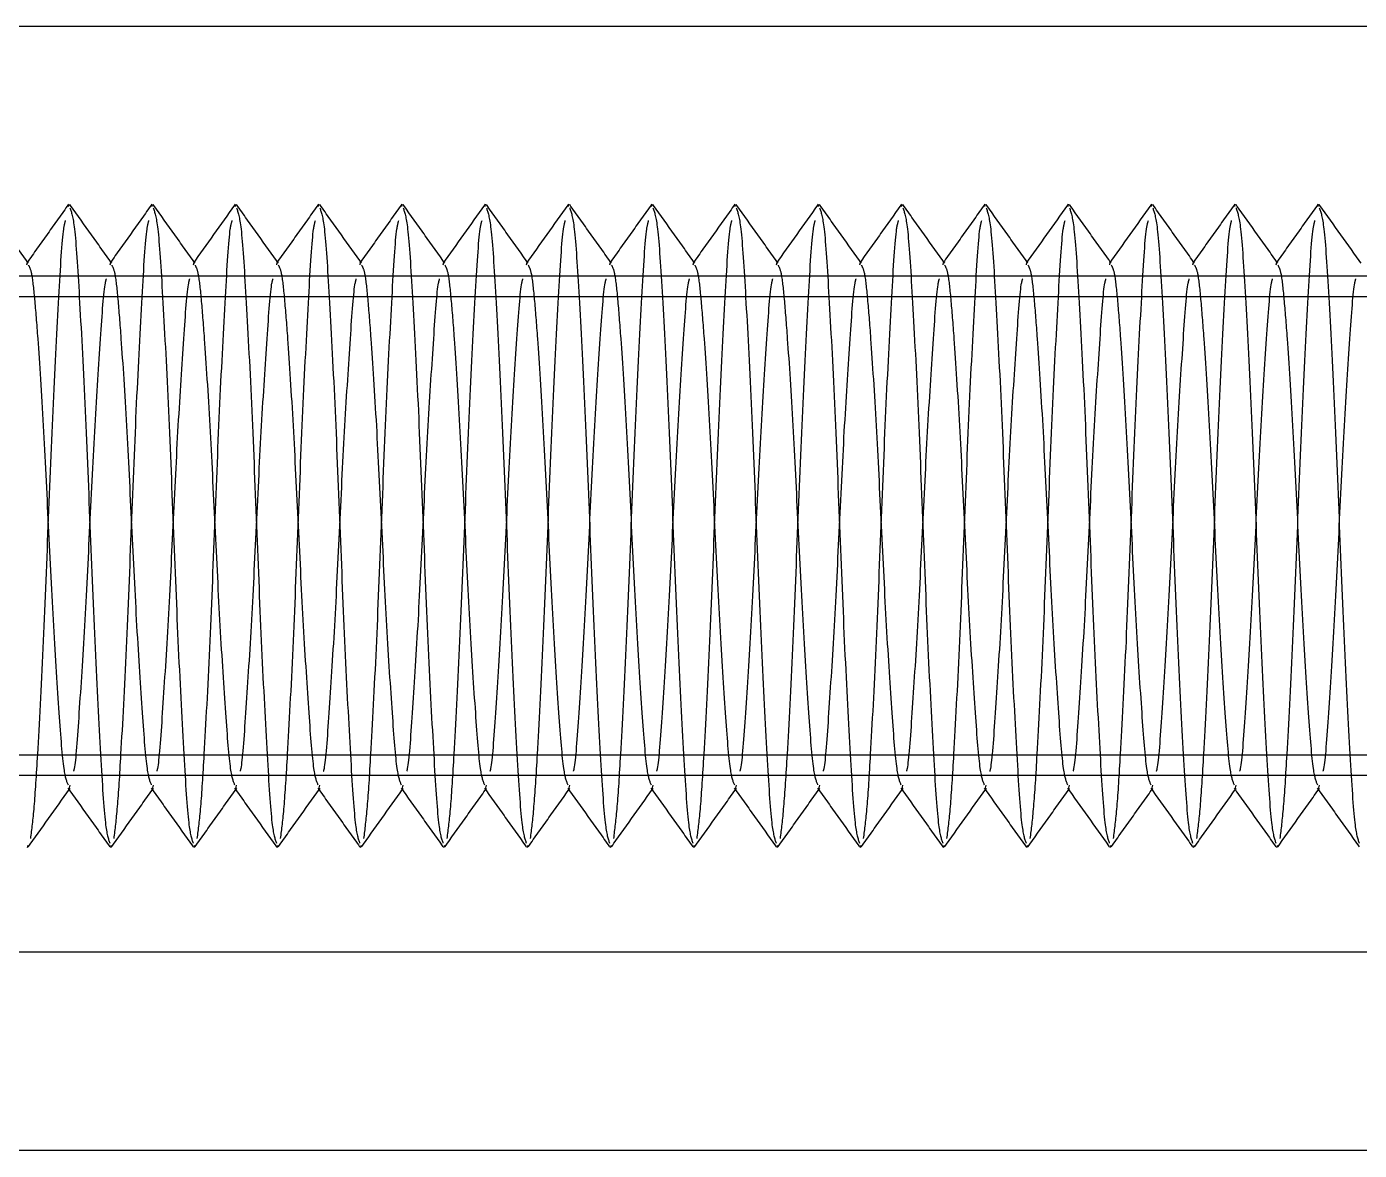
# Model space of a CAD drawing. Header units: metres. Extents: x 0 to 21025, y 0 to 14850.
# Drawn here: x 2148.85 to 2180.85, y 9008.52 to 9035.51 of the extents above; entities that cross this region are included whole.
import ezdxf

# ---------------------------------------------------------------- set-up
doc = ezdxf.new("R2010")
doc.units = ezdxf.units.M
doc.header["$LTSCALE"] = 25
doc.linetypes.add('HIDDEN2', pattern=[4.7625, 3.175, -1.5875])
doc.layers.add('SL4', color=4, linetype='Continuous')
doc.layers.add('ST1', color=7, linetype='HIDDEN2')

msp = doc.modelspace()

# ---------------------------------------------------------------- linework, layer by layer
at = {"layer": 'SL4'}
for p, q in [((2215.019, 9035.506), (1988.496, 9035.506)), ((2248.996, 9013.276), (1957.238, 9013.276)), ((2248.821, 9008.519), (1961.996, 9008.519))]:
    msp.add_line(p, q, dxfattribs=at)
at = {"layer": 'ST1'}
for p, q in [((2251.996, 9035.506), (1951.996, 9035.506)), ((2149.858, 9031.189), (2149.87, 9031.246)), ((2151.858, 9031.189), (2151.87, 9031.246)), ((2153.858, 9031.189), (2153.87, 9031.246)), ((2155.858, 9031.189), (2155.87, 9031.246)), ((2157.858, 9031.189), (2157.87, 9031.246)), ((2159.858, 9031.189), (2159.87, 9031.246)), ((2161.858, 9031.189), (2161.87, 9031.246)), ((2163.858, 9031.189), (2163.87, 9031.246)), ((2165.858, 9031.189), (2165.87, 9031.246)), ((2167.858, 9031.189), (2167.87, 9031.246)), ((2169.858, 9031.189), (2169.87, 9031.246)), ((2171.858, 9031.189), (2171.87, 9031.246)), ((2173.858, 9031.189), (2173.87, 9031.246)), ((2175.858, 9031.189), (2175.87, 9031.246)), ((2177.858, 9031.189), (2177.87, 9031.246)), ((2179.858, 9031.189), (2179.87, 9031.246)), ((2148.856, 9029.786), (2148.87, 9029.84)), ((2150.856, 9029.786), (2150.87, 9029.84)), ((2152.856, 9029.786), (2152.87, 9029.84)), ((2154.856, 9029.786), (2154.87, 9029.84)), ((2156.856, 9029.786), (2156.87, 9029.84)), ((2158.856, 9029.786), (2158.87, 9029.84)), ((2160.856, 9029.786), (2160.87, 9029.84)), ((2162.856, 9029.786), (2162.87, 9029.84)), ((2164.856, 9029.786), (2164.87, 9029.84)), ((2166.856, 9029.786), (2166.87, 9029.84)), ((2168.856, 9029.786), (2168.87, 9029.84)), ((2170.856, 9029.786), (2170.87, 9029.84)), ((2172.856, 9029.786), (2172.87, 9029.84)), ((2174.856, 9029.786), (2174.87, 9029.84)), ((2176.856, 9029.786), (2176.87, 9029.84)), ((2178.856, 9029.786), (2178.87, 9029.84)), ((1992.496, 9029.519), (2211.496, 9029.519)), ((2211.496, 9029.019), (1992.496, 9029.019)), ((1992.496, 9018.019), (2211.496, 9018.019)), ((2211.496, 9017.519), (1992.496, 9017.519)), ((2149.87, 9017.197), (2149.893, 9017.286)), ((2151.87, 9017.197), (2151.893, 9017.286)), ((2153.87, 9017.197), (2153.893, 9017.286)), ((2155.87, 9017.197), (2155.893, 9017.286)), ((2157.87, 9017.197), (2157.893, 9017.286)), ((2159.87, 9017.197), (2159.893, 9017.286)), ((2161.87, 9017.197), (2161.893, 9017.286)), ((2163.87, 9017.197), (2163.893, 9017.286)), ((2165.87, 9017.197), (2165.893, 9017.286)), ((2167.87, 9017.197), (2167.893, 9017.286)), ((2169.87, 9017.197), (2169.893, 9017.286)), ((2171.87, 9017.197), (2171.893, 9017.286)), ((2173.87, 9017.197), (2173.893, 9017.286)), ((2175.87, 9017.197), (2175.893, 9017.286)), ((2177.87, 9017.197), (2177.893, 9017.286)), ((2179.87, 9017.197), (2179.893, 9017.286)), ((2148.87, 9015.791), (2148.891, 9015.85)), ((2150.87, 9015.791), (2150.891, 9015.85)), ((2152.87, 9015.791), (2152.891, 9015.85)), ((2154.87, 9015.791), (2154.891, 9015.85)), ((2156.87, 9015.791), (2156.891, 9015.85)), ((2158.87, 9015.791), (2158.891, 9015.85)), ((2160.87, 9015.791), (2160.891, 9015.85)), ((2162.87, 9015.791), (2162.891, 9015.85)), ((2164.87, 9015.791), (2164.891, 9015.85)), ((2166.87, 9015.791), (2166.891, 9015.85)), ((2168.87, 9015.791), (2168.891, 9015.85)), ((2170.87, 9015.791), (2170.891, 9015.85)), ((2172.87, 9015.791), (2172.891, 9015.85)), ((2174.87, 9015.791), (2174.891, 9015.85)), ((2176.87, 9015.791), (2176.891, 9015.85)), ((2178.87, 9015.791), (2178.891, 9015.85)), ((2251.996, 9013.276), (1957.238, 9013.276))]:
    msp.add_line(p, q, dxfattribs=at)
for points, knots in [([(2148.895, 9029.823), (2148.727, 9030.058), (2148.392, 9030.528), (2148.057, 9030.997), (2147.89, 9031.232)], [0, 0, 0, 0, 0.499908, 1, 1, 1, 1]), ([(2149.858, 9031.241), (2149.691, 9031.006), (2149.357, 9030.537), (2149.022, 9030.068), (2148.855, 9029.833)], [0, 0, 0, 0, 0.500033, 1, 1, 1, 1]), ([(2150.895, 9029.823), (2150.727, 9030.058), (2150.392, 9030.528), (2150.057, 9030.997), (2149.89, 9031.232)], [0, 0, 0, 0, 0.499908, 1, 1, 1, 1]), ([(2149.89, 9031.155), (2149.927, 9031.049), (2150.007, 9030.823), (2150.113, 9029.101), (2150.25, 9026.562), (2150.37, 9023.519), (2150.491, 9020.475), (2150.627, 9017.937), (2150.733, 9016.227), (2150.811, 9016.001), (2150.847, 9015.898)], [0, 0, 0, 0, 0.111758, 0.239388, 0.372264, 0.501747, 0.63123, 0.764106, 0.891736, 1, 1, 1, 1]), ([(2151.858, 9031.241), (2151.691, 9031.006), (2151.357, 9030.537), (2151.022, 9030.068), (2150.855, 9029.833)], [0, 0, 0, 0, 0.5000327, 1, 1, 1, 1]), ([(2152.895, 9029.823), (2152.727, 9030.058), (2152.392, 9030.528), (2152.057, 9030.997), (2151.89, 9031.232)], [0, 0, 0, 0, 0.499908, 1, 1, 1, 1]), ([(2151.89, 9031.155), (2151.927, 9031.049), (2152.007, 9030.823), (2152.113, 9029.101), (2152.25, 9026.562), (2152.37, 9023.519), (2152.491, 9020.475), (2152.627, 9017.937), (2152.733, 9016.227), (2152.811, 9016.001), (2152.847, 9015.898)], [0, 0, 0, 0, 0.111758, 0.239388, 0.372264, 0.501747, 0.63123, 0.764106, 0.891736, 1, 1, 1, 1]), ([(2153.858, 9031.241), (2153.691, 9031.006), (2153.357, 9030.537), (2153.022, 9030.068), (2152.855, 9029.833)], [0, 0, 0, 0, 0.500033, 1, 1, 1, 1]), ([(2154.895, 9029.823), (2154.727, 9030.058), (2154.392, 9030.528), (2154.057, 9030.997), (2153.89, 9031.232)], [0, 0, 0, 0, 0.499908, 1, 1, 1, 1]), ([(2153.89, 9031.155), (2153.927, 9031.049), (2154.007, 9030.823), (2154.113, 9029.101), (2154.25, 9026.562), (2154.37, 9023.519), (2154.491, 9020.475), (2154.627, 9017.937), (2154.733, 9016.227), (2154.811, 9016.001), (2154.847, 9015.898)], [0, 0, 0, 0, 0.111758, 0.239388, 0.372264, 0.501747, 0.63123, 0.764106, 0.891736, 1, 1, 1, 1]), ([(2155.858, 9031.241), (2155.691, 9031.006), (2155.357, 9030.537), (2155.022, 9030.068), (2154.855, 9029.833)], [0, 0, 0, 0, 0.500033, 1, 1, 1, 1]), ([(2156.895, 9029.823), (2156.727, 9030.058), (2156.392, 9030.528), (2156.057, 9030.997), (2155.89, 9031.232)], [0, 0, 0, 0, 0.499908, 1, 1, 1, 1]), ([(2155.89, 9031.155), (2155.927, 9031.049), (2156.007, 9030.823), (2156.113, 9029.101), (2156.25, 9026.562), (2156.37, 9023.519), (2156.491, 9020.475), (2156.627, 9017.937), (2156.733, 9016.227), (2156.811, 9016.001), (2156.847, 9015.898)], [0, 0, 0, 0, 0.111758, 0.239388, 0.372264, 0.501747, 0.63123, 0.764106, 0.891736, 1, 1, 1, 1]), ([(2157.858, 9031.241), (2157.691, 9031.006), (2157.357, 9030.537), (2157.022, 9030.068), (2156.855, 9029.833)], [0, 0, 0, 0, 0.5000327, 1, 1, 1, 1]), ([(2158.895, 9029.823), (2158.727, 9030.058), (2158.392, 9030.528), (2158.057, 9030.997), (2157.89, 9031.232)], [0, 0, 0, 0, 0.499908, 1, 1, 1, 1]), ([(2157.89, 9031.155), (2157.927, 9031.049), (2158.007, 9030.823), (2158.113, 9029.101), (2158.25, 9026.562), (2158.37, 9023.519), (2158.491, 9020.475), (2158.627, 9017.937), (2158.733, 9016.227), (2158.811, 9016.001), (2158.847, 9015.898)], [0, 0, 0, 0, 0.1117583, 0.2393882, 0.3722641, 0.5017472, 0.6312302, 0.7641061, 0.891736, 1, 1, 1, 1]), ([(2159.858, 9031.241), (2159.691, 9031.006), (2159.357, 9030.537), (2159.022, 9030.068), (2158.855, 9029.833)], [0, 0, 0, 0, 0.500033, 1, 1, 1, 1]), ([(2160.895, 9029.823), (2160.727, 9030.058), (2160.392, 9030.528), (2160.057, 9030.997), (2159.89, 9031.232)], [0, 0, 0, 0, 0.499908, 1, 1, 1, 1]), ([(2159.89, 9031.155), (2159.927, 9031.049), (2160.007, 9030.823), (2160.113, 9029.101), (2160.25, 9026.562), (2160.37, 9023.519), (2160.491, 9020.475), (2160.627, 9017.937), (2160.733, 9016.227), (2160.811, 9016.001), (2160.847, 9015.898)], [0, 0, 0, 0, 0.1117583, 0.2393882, 0.3722641, 0.5017472, 0.6312302, 0.7641061, 0.891736, 1, 1, 1, 1]), ([(2161.858, 9031.241), (2161.691, 9031.006), (2161.357, 9030.537), (2161.022, 9030.068), (2160.855, 9029.833)], [0, 0, 0, 0, 0.500033, 1, 1, 1, 1]), ([(2162.895, 9029.823), (2162.727, 9030.058), (2162.392, 9030.528), (2162.057, 9030.997), (2161.89, 9031.232)], [0, 0, 0, 0, 0.4999079, 1, 1, 1, 1]), ([(2161.89, 9031.155), (2161.927, 9031.049), (2162.007, 9030.823), (2162.113, 9029.101), (2162.25, 9026.562), (2162.37, 9023.519), (2162.491, 9020.475), (2162.627, 9017.937), (2162.733, 9016.227), (2162.811, 9016.001), (2162.847, 9015.898)], [0, 0, 0, 0, 0.111758, 0.239388, 0.372264, 0.501747, 0.63123, 0.764106, 0.891736, 1, 1, 1, 1]), ([(2163.858, 9031.241), (2163.691, 9031.006), (2163.357, 9030.537), (2163.022, 9030.068), (2162.855, 9029.833)], [0, 0, 0, 0, 0.5000327, 1, 1, 1, 1]), ([(2164.895, 9029.823), (2164.727, 9030.058), (2164.392, 9030.528), (2164.057, 9030.997), (2163.89, 9031.232)], [0, 0, 0, 0, 0.499908, 1, 1, 1, 1]), ([(2163.89, 9031.155), (2163.927, 9031.049), (2164.007, 9030.823), (2164.113, 9029.101), (2164.25, 9026.562), (2164.37, 9023.519), (2164.491, 9020.475), (2164.627, 9017.937), (2164.733, 9016.227), (2164.811, 9016.001), (2164.847, 9015.898)], [0, 0, 0, 0, 0.111758, 0.239388, 0.372264, 0.501747, 0.63123, 0.764106, 0.891736, 1, 1, 1, 1]), ([(2165.858, 9031.241), (2165.691, 9031.006), (2165.357, 9030.537), (2165.022, 9030.068), (2164.855, 9029.833)], [0, 0, 0, 0, 0.500033, 1, 1, 1, 1]), ([(2166.895, 9029.823), (2166.727, 9030.058), (2166.392, 9030.528), (2166.057, 9030.997), (2165.89, 9031.232)], [0, 0, 0, 0, 0.499908, 1, 1, 1, 1]), ([(2165.89, 9031.155), (2165.927, 9031.049), (2166.007, 9030.823), (2166.113, 9029.101), (2166.25, 9026.562), (2166.37, 9023.519), (2166.491, 9020.475), (2166.627, 9017.937), (2166.733, 9016.227), (2166.811, 9016.001), (2166.847, 9015.898)], [0, 0, 0, 0, 0.111758, 0.239388, 0.372264, 0.501747, 0.63123, 0.764106, 0.891736, 1, 1, 1, 1]), ([(2167.858, 9031.241), (2167.691, 9031.006), (2167.357, 9030.537), (2167.022, 9030.068), (2166.855, 9029.833)], [0, 0, 0, 0, 0.500033, 1, 1, 1, 1]), ([(2168.895, 9029.823), (2168.727, 9030.058), (2168.392, 9030.528), (2168.057, 9030.997), (2167.89, 9031.232)], [0, 0, 0, 0, 0.499908, 1, 1, 1, 1]), ([(2167.89, 9031.155), (2167.927, 9031.049), (2168.007, 9030.823), (2168.113, 9029.101), (2168.25, 9026.562), (2168.37, 9023.519), (2168.491, 9020.475), (2168.627, 9017.937), (2168.733, 9016.227), (2168.811, 9016.001), (2168.847, 9015.898)], [0, 0, 0, 0, 0.111758, 0.239388, 0.372264, 0.501747, 0.63123, 0.764106, 0.891736, 1, 1, 1, 1]), ([(2169.858, 9031.241), (2169.691, 9031.006), (2169.357, 9030.537), (2169.022, 9030.068), (2168.855, 9029.833)], [0, 0, 0, 0, 0.5000327, 1, 1, 1, 1]), ([(2170.895, 9029.823), (2170.727, 9030.058), (2170.392, 9030.528), (2170.057, 9030.997), (2169.89, 9031.232)], [0, 0, 0, 0, 0.499908, 1, 1, 1, 1]), ([(2169.89, 9031.155), (2169.927, 9031.049), (2170.007, 9030.823), (2170.113, 9029.101), (2170.25, 9026.562), (2170.37, 9023.519), (2170.491, 9020.475), (2170.627, 9017.937), (2170.733, 9016.227), (2170.811, 9016.001), (2170.847, 9015.898)], [0, 0, 0, 0, 0.111758, 0.239388, 0.372264, 0.501747, 0.63123, 0.764106, 0.891736, 1, 1, 1, 1]), ([(2171.858, 9031.241), (2171.691, 9031.006), (2171.357, 9030.537), (2171.022, 9030.068), (2170.855, 9029.833)], [0, 0, 0, 0, 0.500033, 1, 1, 1, 1]), ([(2172.895, 9029.823), (2172.727, 9030.058), (2172.392, 9030.528), (2172.057, 9030.997), (2171.89, 9031.232)], [0, 0, 0, 0, 0.4999079, 1, 1, 1, 1]), ([(2171.89, 9031.155), (2171.927, 9031.049), (2172.007, 9030.823), (2172.113, 9029.101), (2172.25, 9026.562), (2172.37, 9023.519), (2172.491, 9020.475), (2172.627, 9017.937), (2172.733, 9016.227), (2172.811, 9016.001), (2172.847, 9015.898)], [0, 0, 0, 0, 0.111758, 0.239388, 0.372264, 0.501747, 0.63123, 0.764106, 0.891736, 1, 1, 1, 1]), ([(2173.858, 9031.241), (2173.691, 9031.006), (2173.357, 9030.537), (2173.022, 9030.068), (2172.855, 9029.833)], [0, 0, 0, 0, 0.500033, 1, 1, 1, 1]), ([(2174.895, 9029.823), (2174.727, 9030.058), (2174.392, 9030.528), (2174.057, 9030.997), (2173.89, 9031.232)], [0, 0, 0, 0, 0.499908, 1, 1, 1, 1]), ([(2173.89, 9031.155), (2173.927, 9031.049), (2174.007, 9030.823), (2174.113, 9029.101), (2174.25, 9026.562), (2174.37, 9023.519), (2174.491, 9020.475), (2174.627, 9017.937), (2174.733, 9016.227), (2174.811, 9016.001), (2174.847, 9015.898)], [0, 0, 0, 0, 0.111758, 0.239388, 0.372264, 0.501747, 0.63123, 0.764106, 0.891736, 1, 1, 1, 1]), ([(2175.858, 9031.241), (2175.691, 9031.006), (2175.357, 9030.537), (2175.022, 9030.068), (2174.855, 9029.833)], [0, 0, 0, 0, 0.5000327, 1, 1, 1, 1]), ([(2176.895, 9029.823), (2176.727, 9030.058), (2176.392, 9030.528), (2176.057, 9030.997), (2175.89, 9031.232)], [0, 0, 0, 0, 0.499908, 1, 1, 1, 1]), ([(2175.89, 9031.155), (2175.927, 9031.049), (2176.007, 9030.823), (2176.113, 9029.101), (2176.25, 9026.562), (2176.37, 9023.519), (2176.491, 9020.475), (2176.627, 9017.937), (2176.733, 9016.227), (2176.811, 9016.001), (2176.847, 9015.898)], [0, 0, 0, 0, 0.111758, 0.239388, 0.372264, 0.501747, 0.63123, 0.764106, 0.891736, 1, 1, 1, 1]), ([(2177.858, 9031.241), (2177.691, 9031.006), (2177.357, 9030.537), (2177.022, 9030.068), (2176.855, 9029.833)], [0, 0, 0, 0, 0.500033, 1, 1, 1, 1]), ([(2178.895, 9029.823), (2178.727, 9030.058), (2178.392, 9030.528), (2178.057, 9030.997), (2177.89, 9031.232)], [0, 0, 0, 0, 0.499908, 1, 1, 1, 1]), ([(2177.89, 9031.155), (2177.927, 9031.049), (2178.007, 9030.823), (2178.113, 9029.101), (2178.25, 9026.562), (2178.37, 9023.519), (2178.491, 9020.475), (2178.627, 9017.937), (2178.733, 9016.227), (2178.811, 9016.001), (2178.847, 9015.898)], [0, 0, 0, 0, 0.111758, 0.239388, 0.372264, 0.501747, 0.63123, 0.764106, 0.891736, 1, 1, 1, 1]), ([(2179.858, 9031.241), (2179.691, 9031.006), (2179.357, 9030.537), (2179.022, 9030.068), (2178.855, 9029.833)], [0, 0, 0, 0, 0.500033, 1, 1, 1, 1]), ([(2180.895, 9029.823), (2180.727, 9030.058), (2180.392, 9030.528), (2180.057, 9030.997), (2179.89, 9031.232)], [0, 0, 0, 0, 0.4999079, 1, 1, 1, 1]), ([(2179.89, 9031.155), (2179.927, 9031.049), (2180.007, 9030.823), (2180.113, 9029.101), (2180.25, 9026.562), (2180.37, 9023.519), (2180.491, 9020.475), (2180.627, 9017.937), (2180.733, 9016.227), (2180.811, 9016.001), (2180.847, 9015.898)], [0, 0, 0, 0, 0.111758, 0.239388, 0.372264, 0.501747, 0.63123, 0.764106, 0.891736, 1, 1, 1, 1]), ([(2148.949, 9016.009), (2148.977, 9016.228), (2149.034, 9016.666), (2149.127, 9018.17), (2149.25, 9020.479), (2149.37, 9023.516), (2149.491, 9026.57), (2149.627, 9029.071), (2149.713, 9030.589), (2149.77, 9030.794), (2149.785, 9030.847)], [0, 0, 0, 0, 0.103388, 0.206233, 0.357671, 0.505243, 0.652814, 0.804253, 0.949712, 1, 1, 1, 1]), ([(2150.949, 9016.009), (2150.977, 9016.228), (2151.034, 9016.666), (2151.127, 9018.17), (2151.25, 9020.479), (2151.37, 9023.516), (2151.491, 9026.57), (2151.627, 9029.071), (2151.713, 9030.589), (2151.77, 9030.794), (2151.785, 9030.847)], [0, 0, 0, 0, 0.103388, 0.206233, 0.357671, 0.505243, 0.652814, 0.804253, 0.949712, 1, 1, 1, 1]), ([(2152.949, 9016.009), (2152.977, 9016.228), (2153.034, 9016.666), (2153.127, 9018.17), (2153.25, 9020.479), (2153.37, 9023.516), (2153.491, 9026.57), (2153.627, 9029.071), (2153.713, 9030.589), (2153.77, 9030.794), (2153.785, 9030.847)], [0, 0, 0, 0, 0.103388, 0.206233, 0.357671, 0.505243, 0.652814, 0.804253, 0.949712, 1, 1, 1, 1]), ([(2154.949, 9016.009), (2154.977, 9016.228), (2155.034, 9016.666), (2155.127, 9018.17), (2155.25, 9020.479), (2155.37, 9023.516), (2155.491, 9026.57), (2155.627, 9029.071), (2155.713, 9030.589), (2155.77, 9030.794), (2155.785, 9030.847)], [0, 0, 0, 0, 0.103388, 0.206233, 0.357671, 0.505243, 0.652814, 0.804253, 0.949712, 1, 1, 1, 1]), ([(2156.949, 9016.009), (2156.977, 9016.228), (2157.034, 9016.666), (2157.127, 9018.17), (2157.25, 9020.479), (2157.37, 9023.516), (2157.491, 9026.57), (2157.627, 9029.071), (2157.713, 9030.589), (2157.77, 9030.794), (2157.785, 9030.847)], [0, 0, 0, 0, 0.103388, 0.206233, 0.357671, 0.505243, 0.652814, 0.804253, 0.949712, 1, 1, 1, 1]), ([(2158.949, 9016.009), (2158.977, 9016.228), (2159.034, 9016.666), (2159.127, 9018.17), (2159.25, 9020.479), (2159.37, 9023.516), (2159.491, 9026.57), (2159.627, 9029.071), (2159.713, 9030.589), (2159.77, 9030.794), (2159.785, 9030.847)], [0, 0, 0, 0, 0.103388, 0.206233, 0.357671, 0.505243, 0.652814, 0.804253, 0.949712, 1, 1, 1, 1]), ([(2160.949, 9016.009), (2160.977, 9016.228), (2161.034, 9016.666), (2161.127, 9018.17), (2161.25, 9020.479), (2161.37, 9023.516), (2161.491, 9026.57), (2161.627, 9029.071), (2161.713, 9030.589), (2161.77, 9030.794), (2161.785, 9030.847)], [0, 0, 0, 0, 0.103388, 0.206233, 0.357671, 0.505243, 0.652814, 0.804253, 0.949712, 1, 1, 1, 1]), ([(2162.949, 9016.009), (2162.977, 9016.228), (2163.034, 9016.666), (2163.127, 9018.17), (2163.25, 9020.479), (2163.37, 9023.516), (2163.491, 9026.57), (2163.627, 9029.071), (2163.713, 9030.589), (2163.77, 9030.794), (2163.785, 9030.847)], [0, 0, 0, 0, 0.103388, 0.206233, 0.357671, 0.505243, 0.652814, 0.804253, 0.949712, 1, 1, 1, 1]), ([(2164.949, 9016.009), (2164.977, 9016.228), (2165.034, 9016.666), (2165.127, 9018.17), (2165.25, 9020.479), (2165.37, 9023.516), (2165.491, 9026.57), (2165.627, 9029.071), (2165.713, 9030.589), (2165.77, 9030.794), (2165.785, 9030.847)], [0, 0, 0, 0, 0.103388, 0.206233, 0.357671, 0.505243, 0.652814, 0.804253, 0.949712, 1, 1, 1, 1]), ([(2166.949, 9016.009), (2166.977, 9016.228), (2167.034, 9016.666), (2167.127, 9018.17), (2167.25, 9020.479), (2167.37, 9023.516), (2167.491, 9026.57), (2167.627, 9029.071), (2167.713, 9030.589), (2167.77, 9030.794), (2167.785, 9030.847)], [0, 0, 0, 0, 0.103388, 0.206233, 0.357671, 0.505243, 0.652814, 0.804253, 0.949712, 1, 1, 1, 1]), ([(2168.949, 9016.009), (2168.977, 9016.228), (2169.034, 9016.666), (2169.127, 9018.17), (2169.25, 9020.479), (2169.37, 9023.516), (2169.491, 9026.57), (2169.627, 9029.071), (2169.713, 9030.589), (2169.77, 9030.794), (2169.785, 9030.847)], [0, 0, 0, 0, 0.103388, 0.206233, 0.357671, 0.505243, 0.652814, 0.804253, 0.949712, 1, 1, 1, 1]), ([(2170.949, 9016.009), (2170.977, 9016.228), (2171.034, 9016.666), (2171.127, 9018.17), (2171.25, 9020.479), (2171.37, 9023.516), (2171.491, 9026.57), (2171.627, 9029.071), (2171.713, 9030.589), (2171.77, 9030.794), (2171.785, 9030.847)], [0, 0, 0, 0, 0.103388, 0.206233, 0.357671, 0.505243, 0.652814, 0.804253, 0.949712, 1, 1, 1, 1]), ([(2172.949, 9016.009), (2172.977, 9016.228), (2173.034, 9016.666), (2173.127, 9018.17), (2173.25, 9020.479), (2173.37, 9023.516), (2173.491, 9026.57), (2173.627, 9029.071), (2173.713, 9030.589), (2173.77, 9030.794), (2173.785, 9030.847)], [0, 0, 0, 0, 0.103388, 0.206233, 0.357671, 0.505243, 0.652814, 0.804253, 0.949712, 1, 1, 1, 1]), ([(2174.949, 9016.009), (2174.977, 9016.228), (2175.034, 9016.666), (2175.127, 9018.17), (2175.25, 9020.479), (2175.37, 9023.516), (2175.491, 9026.57), (2175.627, 9029.071), (2175.713, 9030.589), (2175.77, 9030.794), (2175.785, 9030.847)], [0, 0, 0, 0, 0.103388, 0.206233, 0.357671, 0.505243, 0.652814, 0.804253, 0.949712, 1, 1, 1, 1]), ([(2176.949, 9016.009), (2176.977, 9016.228), (2177.034, 9016.666), (2177.127, 9018.17), (2177.25, 9020.479), (2177.37, 9023.516), (2177.491, 9026.57), (2177.627, 9029.071), (2177.713, 9030.589), (2177.77, 9030.794), (2177.785, 9030.847)], [0, 0, 0, 0, 0.1033882, 0.2062326, 0.357671, 0.5052426, 0.6528142, 0.8042526, 0.9497121, 1, 1, 1, 1]), ([(2178.949, 9016.009), (2178.977, 9016.228), (2179.034, 9016.666), (2179.127, 9018.17), (2179.25, 9020.479), (2179.37, 9023.516), (2179.491, 9026.57), (2179.627, 9029.071), (2179.713, 9030.589), (2179.77, 9030.794), (2179.785, 9030.847)], [0, 0, 0, 0, 0.103388, 0.206233, 0.357671, 0.505243, 0.652814, 0.804253, 0.949712, 1, 1, 1, 1]), ([(2148.894, 9029.775), (2148.918, 9029.733), (2148.97, 9029.645), (2149.04, 9029.005), (2149.13, 9027.863), (2149.249, 9026.002), (2149.37, 9023.52), (2149.491, 9021.028), (2149.627, 9018.954), (2149.732, 9017.564), (2149.809, 9017.381), (2149.844, 9017.299)], [0, 0, 0, 0, 0.072607, 0.155069, 0.237884, 0.371691, 0.502076, 0.632461, 0.766268, 0.894784, 1, 1, 1, 1]), ([(2150.894, 9029.775), (2150.918, 9029.733), (2150.97, 9029.645), (2151.04, 9029.005), (2151.13, 9027.863), (2151.249, 9026.002), (2151.37, 9023.52), (2151.491, 9021.028), (2151.627, 9018.954), (2151.732, 9017.564), (2151.809, 9017.381), (2151.844, 9017.299)], [0, 0, 0, 0, 0.0726073, 0.1550688, 0.2378835, 0.371691, 0.5020758, 0.6324606, 0.7662681, 0.8947836, 1, 1, 1, 1]), ([(2152.894, 9029.775), (2152.918, 9029.733), (2152.97, 9029.645), (2153.04, 9029.005), (2153.13, 9027.863), (2153.249, 9026.002), (2153.37, 9023.52), (2153.491, 9021.028), (2153.627, 9018.954), (2153.732, 9017.564), (2153.809, 9017.381), (2153.844, 9017.299)], [0, 0, 0, 0, 0.072607, 0.155069, 0.237884, 0.371691, 0.502076, 0.632461, 0.766268, 0.894784, 1, 1, 1, 1]), ([(2154.894, 9029.775), (2154.918, 9029.733), (2154.97, 9029.645), (2155.04, 9029.005), (2155.13, 9027.863), (2155.249, 9026.002), (2155.37, 9023.52), (2155.491, 9021.028), (2155.627, 9018.954), (2155.732, 9017.564), (2155.809, 9017.381), (2155.844, 9017.299)], [0, 0, 0, 0, 0.072607, 0.155069, 0.237884, 0.371691, 0.502076, 0.632461, 0.766268, 0.894784, 1, 1, 1, 1]), ([(2156.894, 9029.775), (2156.918, 9029.733), (2156.97, 9029.645), (2157.04, 9029.005), (2157.13, 9027.863), (2157.249, 9026.002), (2157.37, 9023.52), (2157.491, 9021.028), (2157.627, 9018.954), (2157.732, 9017.564), (2157.809, 9017.381), (2157.844, 9017.299)], [0, 0, 0, 0, 0.072607, 0.155069, 0.237884, 0.371691, 0.502076, 0.632461, 0.766268, 0.894784, 1, 1, 1, 1]), ([(2158.894, 9029.775), (2158.918, 9029.733), (2158.97, 9029.645), (2159.04, 9029.005), (2159.13, 9027.863), (2159.249, 9026.002), (2159.37, 9023.52), (2159.491, 9021.028), (2159.627, 9018.954), (2159.732, 9017.564), (2159.809, 9017.381), (2159.844, 9017.299)], [0, 0, 0, 0, 0.072607, 0.155069, 0.237884, 0.371691, 0.502076, 0.632461, 0.766268, 0.894784, 1, 1, 1, 1]), ([(2160.894, 9029.775), (2160.918, 9029.733), (2160.97, 9029.645), (2161.04, 9029.005), (2161.13, 9027.863), (2161.249, 9026.002), (2161.37, 9023.52), (2161.491, 9021.028), (2161.627, 9018.954), (2161.732, 9017.564), (2161.809, 9017.381), (2161.844, 9017.299)], [0, 0, 0, 0, 0.072607, 0.155069, 0.237884, 0.371691, 0.502076, 0.632461, 0.766268, 0.894784, 1, 1, 1, 1]), ([(2162.894, 9029.775), (2162.918, 9029.733), (2162.97, 9029.645), (2163.04, 9029.005), (2163.13, 9027.863), (2163.249, 9026.002), (2163.37, 9023.52), (2163.491, 9021.028), (2163.627, 9018.954), (2163.732, 9017.564), (2163.809, 9017.381), (2163.844, 9017.299)], [0, 0, 0, 0, 0.072607, 0.155069, 0.237884, 0.371691, 0.502076, 0.632461, 0.766268, 0.894784, 1, 1, 1, 1]), ([(2164.894, 9029.775), (2164.918, 9029.733), (2164.97, 9029.645), (2165.04, 9029.005), (2165.13, 9027.863), (2165.249, 9026.002), (2165.37, 9023.52), (2165.491, 9021.028), (2165.627, 9018.954), (2165.732, 9017.564), (2165.809, 9017.381), (2165.844, 9017.299)], [0, 0, 0, 0, 0.072607, 0.155069, 0.237884, 0.371691, 0.502076, 0.632461, 0.766268, 0.894784, 1, 1, 1, 1]), ([(2166.894, 9029.775), (2166.918, 9029.733), (2166.97, 9029.645), (2167.04, 9029.005), (2167.13, 9027.863), (2167.249, 9026.002), (2167.37, 9023.52), (2167.491, 9021.028), (2167.627, 9018.954), (2167.732, 9017.564), (2167.809, 9017.381), (2167.844, 9017.299)], [0, 0, 0, 0, 0.072607, 0.155069, 0.237884, 0.371691, 0.502076, 0.632461, 0.766268, 0.894784, 1, 1, 1, 1]), ([(2168.894, 9029.775), (2168.918, 9029.733), (2168.97, 9029.645), (2169.04, 9029.005), (2169.13, 9027.863), (2169.249, 9026.002), (2169.37, 9023.52), (2169.491, 9021.028), (2169.627, 9018.954), (2169.732, 9017.564), (2169.809, 9017.381), (2169.844, 9017.299)], [0, 0, 0, 0, 0.072607, 0.155069, 0.237884, 0.371691, 0.502076, 0.632461, 0.766268, 0.894784, 1, 1, 1, 1]), ([(2170.894, 9029.775), (2170.918, 9029.733), (2170.97, 9029.645), (2171.04, 9029.005), (2171.13, 9027.863), (2171.249, 9026.002), (2171.37, 9023.52), (2171.491, 9021.028), (2171.627, 9018.954), (2171.732, 9017.564), (2171.809, 9017.381), (2171.844, 9017.299)], [0, 0, 0, 0, 0.072607, 0.155069, 0.237884, 0.371691, 0.502076, 0.632461, 0.766268, 0.894784, 1, 1, 1, 1]), ([(2172.894, 9029.775), (2172.918, 9029.733), (2172.97, 9029.645), (2173.04, 9029.005), (2173.13, 9027.863), (2173.249, 9026.002), (2173.37, 9023.52), (2173.491, 9021.028), (2173.627, 9018.954), (2173.732, 9017.564), (2173.809, 9017.381), (2173.844, 9017.299)], [0, 0, 0, 0, 0.072607, 0.155069, 0.237884, 0.371691, 0.502076, 0.632461, 0.766268, 0.894784, 1, 1, 1, 1]), ([(2174.894, 9029.775), (2174.918, 9029.733), (2174.97, 9029.645), (2175.04, 9029.005), (2175.13, 9027.863), (2175.249, 9026.002), (2175.37, 9023.52), (2175.491, 9021.028), (2175.627, 9018.954), (2175.732, 9017.564), (2175.809, 9017.381), (2175.844, 9017.299)], [0, 0, 0, 0, 0.072607, 0.155069, 0.237884, 0.371691, 0.502076, 0.632461, 0.766268, 0.894784, 1, 1, 1, 1]), ([(2176.894, 9029.775), (2176.918, 9029.733), (2176.97, 9029.645), (2177.04, 9029.005), (2177.13, 9027.863), (2177.249, 9026.002), (2177.37, 9023.52), (2177.491, 9021.028), (2177.627, 9018.954), (2177.732, 9017.564), (2177.809, 9017.381), (2177.844, 9017.299)], [0, 0, 0, 0, 0.072607, 0.155069, 0.237884, 0.371691, 0.502076, 0.632461, 0.766268, 0.894784, 1, 1, 1, 1]), ([(2178.894, 9029.775), (2178.918, 9029.733), (2178.97, 9029.645), (2179.04, 9029.005), (2179.13, 9027.863), (2179.249, 9026.002), (2179.37, 9023.52), (2179.491, 9021.028), (2179.627, 9018.954), (2179.732, 9017.564), (2179.809, 9017.381), (2179.844, 9017.299)], [0, 0, 0, 0, 0.072607, 0.155069, 0.237884, 0.371691, 0.502076, 0.632461, 0.766268, 0.894784, 1, 1, 1, 1]), ([(2149.982, 9017.624), (2149.988, 9017.643), (2150.035, 9017.805), (2150.113, 9018.994), (2150.25, 9021.019), (2150.37, 9023.519), (2150.491, 9026.017), (2150.628, 9028.05), (2150.708, 9029.256), (2150.759, 9029.42), (2150.767, 9029.448)], [0, 0, 0, 0, 0.020732, 0.175704, 0.337058, 0.494284, 0.651511, 0.812864, 0.967837, 1, 1, 1, 1]), ([(2151.982, 9017.624), (2151.988, 9017.643), (2152.035, 9017.805), (2152.113, 9018.994), (2152.25, 9021.019), (2152.37, 9023.519), (2152.491, 9026.017), (2152.628, 9028.05), (2152.708, 9029.256), (2152.759, 9029.42), (2152.767, 9029.448)], [0, 0, 0, 0, 0.020732, 0.175704, 0.337058, 0.494284, 0.651511, 0.812864, 0.967837, 1, 1, 1, 1]), ([(2153.982, 9017.624), (2153.988, 9017.643), (2154.035, 9017.805), (2154.113, 9018.994), (2154.25, 9021.019), (2154.37, 9023.519), (2154.491, 9026.017), (2154.628, 9028.05), (2154.708, 9029.256), (2154.759, 9029.42), (2154.767, 9029.448)], [0, 0, 0, 0, 0.020732, 0.175704, 0.337058, 0.494284, 0.651511, 0.812864, 0.967837, 1, 1, 1, 1]), ([(2155.982, 9017.624), (2155.988, 9017.643), (2156.035, 9017.805), (2156.113, 9018.994), (2156.25, 9021.019), (2156.37, 9023.519), (2156.491, 9026.017), (2156.628, 9028.05), (2156.708, 9029.256), (2156.759, 9029.42), (2156.767, 9029.448)], [0, 0, 0, 0, 0.020732, 0.175704, 0.337058, 0.494284, 0.651511, 0.812864, 0.967837, 1, 1, 1, 1]), ([(2157.982, 9017.624), (2157.988, 9017.643), (2158.035, 9017.805), (2158.113, 9018.994), (2158.25, 9021.019), (2158.37, 9023.519), (2158.491, 9026.017), (2158.628, 9028.05), (2158.708, 9029.256), (2158.759, 9029.42), (2158.767, 9029.448)], [0, 0, 0, 0, 0.020732, 0.175704, 0.337058, 0.494284, 0.651511, 0.812864, 0.967837, 1, 1, 1, 1]), ([(2159.982, 9017.624), (2159.988, 9017.643), (2160.035, 9017.805), (2160.113, 9018.994), (2160.25, 9021.019), (2160.37, 9023.519), (2160.491, 9026.017), (2160.628, 9028.05), (2160.708, 9029.256), (2160.759, 9029.42), (2160.767, 9029.448)], [0, 0, 0, 0, 0.020732, 0.175704, 0.337058, 0.494284, 0.651511, 0.812864, 0.967837, 1, 1, 1, 1]), ([(2161.982, 9017.624), (2161.988, 9017.643), (2162.035, 9017.805), (2162.113, 9018.994), (2162.25, 9021.019), (2162.37, 9023.519), (2162.491, 9026.017), (2162.628, 9028.05), (2162.708, 9029.256), (2162.759, 9029.42), (2162.767, 9029.448)], [0, 0, 0, 0, 0.020732, 0.175704, 0.337058, 0.494284, 0.651511, 0.812864, 0.967837, 1, 1, 1, 1]), ([(2163.982, 9017.624), (2163.988, 9017.643), (2164.035, 9017.805), (2164.113, 9018.994), (2164.25, 9021.019), (2164.37, 9023.519), (2164.491, 9026.017), (2164.628, 9028.05), (2164.708, 9029.256), (2164.759, 9029.42), (2164.767, 9029.448)], [0, 0, 0, 0, 0.020732, 0.175704, 0.337058, 0.494284, 0.651511, 0.812864, 0.967837, 1, 1, 1, 1]), ([(2165.982, 9017.624), (2165.988, 9017.643), (2166.035, 9017.805), (2166.113, 9018.994), (2166.25, 9021.019), (2166.37, 9023.519), (2166.491, 9026.017), (2166.628, 9028.05), (2166.708, 9029.256), (2166.759, 9029.42), (2166.767, 9029.448)], [0, 0, 0, 0, 0.020732, 0.175704, 0.337058, 0.494284, 0.651511, 0.812864, 0.967837, 1, 1, 1, 1]), ([(2167.982, 9017.624), (2167.988, 9017.643), (2168.035, 9017.805), (2168.113, 9018.994), (2168.25, 9021.019), (2168.37, 9023.519), (2168.491, 9026.017), (2168.628, 9028.05), (2168.708, 9029.256), (2168.759, 9029.42), (2168.767, 9029.448)], [0, 0, 0, 0, 0.020732, 0.175704, 0.337058, 0.494284, 0.651511, 0.812864, 0.967837, 1, 1, 1, 1]), ([(2169.982, 9017.624), (2169.988, 9017.643), (2170.035, 9017.805), (2170.113, 9018.994), (2170.25, 9021.019), (2170.37, 9023.519), (2170.491, 9026.017), (2170.628, 9028.05), (2170.708, 9029.256), (2170.759, 9029.42), (2170.767, 9029.448)], [0, 0, 0, 0, 0.020732, 0.175704, 0.337058, 0.494284, 0.651511, 0.812864, 0.967837, 1, 1, 1, 1]), ([(2171.982, 9017.624), (2171.988, 9017.643), (2172.035, 9017.805), (2172.113, 9018.994), (2172.25, 9021.019), (2172.37, 9023.519), (2172.491, 9026.017), (2172.628, 9028.05), (2172.708, 9029.256), (2172.759, 9029.42), (2172.767, 9029.448)], [0, 0, 0, 0, 0.020732, 0.175704, 0.337058, 0.494284, 0.651511, 0.812864, 0.967837, 1, 1, 1, 1]), ([(2173.982, 9017.624), (2173.988, 9017.643), (2174.035, 9017.805), (2174.113, 9018.994), (2174.25, 9021.019), (2174.37, 9023.519), (2174.491, 9026.017), (2174.628, 9028.05), (2174.708, 9029.256), (2174.759, 9029.42), (2174.767, 9029.448)], [0, 0, 0, 0, 0.020732, 0.175704, 0.337058, 0.494284, 0.651511, 0.812864, 0.967837, 1, 1, 1, 1]), ([(2175.982, 9017.624), (2175.988, 9017.643), (2176.035, 9017.805), (2176.113, 9018.994), (2176.25, 9021.019), (2176.37, 9023.519), (2176.491, 9026.017), (2176.628, 9028.05), (2176.708, 9029.256), (2176.759, 9029.42), (2176.767, 9029.448)], [0, 0, 0, 0, 0.020732, 0.175704, 0.337058, 0.494284, 0.651511, 0.812864, 0.967837, 1, 1, 1, 1]), ([(2177.982, 9017.624), (2177.988, 9017.643), (2178.035, 9017.805), (2178.113, 9018.994), (2178.25, 9021.019), (2178.37, 9023.519), (2178.491, 9026.017), (2178.628, 9028.05), (2178.708, 9029.256), (2178.759, 9029.42), (2178.767, 9029.448)], [0, 0, 0, 0, 0.020732, 0.175704, 0.337058, 0.494284, 0.651511, 0.812864, 0.967837, 1, 1, 1, 1]), ([(2179.982, 9017.624), (2179.988, 9017.643), (2180.035, 9017.805), (2180.113, 9018.994), (2180.25, 9021.019), (2180.37, 9023.519), (2180.491, 9026.017), (2180.628, 9028.05), (2180.708, 9029.256), (2180.759, 9029.42), (2180.767, 9029.448)], [0, 0, 0, 0, 0.020732, 0.175704, 0.337058, 0.494284, 0.651511, 0.812864, 0.967837, 1, 1, 1, 1]), ([(2148.891, 9015.807), (2149.059, 9016.042), (2149.393, 9016.511), (2149.728, 9016.98), (2149.895, 9017.214)], [0, 0, 0, 0, 0.5000417, 1, 1, 1, 1]), ([(2149.842, 9017.22), (2150.01, 9016.985), (2150.345, 9016.515), (2150.68, 9016.045), (2150.847, 9015.81)], [0, 0, 0, 0, 0.4999108, 1, 1, 1, 1]), ([(2150.891, 9015.807), (2151.059, 9016.042), (2151.393, 9016.511), (2151.728, 9016.98), (2151.895, 9017.214)], [0, 0, 0, 0, 0.5000417, 1, 1, 1, 1]), ([(2151.842, 9017.22), (2152.01, 9016.985), (2152.345, 9016.515), (2152.68, 9016.045), (2152.847, 9015.81)], [0, 0, 0, 0, 0.4999108, 1, 1, 1, 1]), ([(2152.891, 9015.807), (2153.059, 9016.042), (2153.393, 9016.511), (2153.728, 9016.98), (2153.895, 9017.214)], [0, 0, 0, 0, 0.5000417, 1, 1, 1, 1]), ([(2153.842, 9017.22), (2154.01, 9016.985), (2154.345, 9016.515), (2154.68, 9016.045), (2154.847, 9015.81)], [0, 0, 0, 0, 0.499911, 1, 1, 1, 1]), ([(2154.891, 9015.807), (2155.059, 9016.042), (2155.393, 9016.511), (2155.728, 9016.98), (2155.895, 9017.214)], [0, 0, 0, 0, 0.500042, 1, 1, 1, 1]), ([(2155.842, 9017.22), (2156.01, 9016.985), (2156.345, 9016.515), (2156.68, 9016.045), (2156.847, 9015.81)], [0, 0, 0, 0, 0.499911, 1, 1, 1, 1]), ([(2156.891, 9015.807), (2157.059, 9016.042), (2157.393, 9016.511), (2157.728, 9016.98), (2157.895, 9017.214)], [0, 0, 0, 0, 0.5000417, 1, 1, 1, 1]), ([(2157.842, 9017.22), (2158.01, 9016.985), (2158.345, 9016.515), (2158.68, 9016.045), (2158.847, 9015.81)], [0, 0, 0, 0, 0.4999108, 1, 1, 1, 1]), ([(2158.891, 9015.807), (2159.059, 9016.042), (2159.393, 9016.511), (2159.728, 9016.98), (2159.895, 9017.214)], [0, 0, 0, 0, 0.500042, 1, 1, 1, 1]), ([(2159.842, 9017.22), (2160.01, 9016.985), (2160.345, 9016.515), (2160.68, 9016.045), (2160.847, 9015.81)], [0, 0, 0, 0, 0.4999108, 1, 1, 1, 1]), ([(2160.891, 9015.807), (2161.059, 9016.042), (2161.393, 9016.511), (2161.728, 9016.98), (2161.895, 9017.214)], [0, 0, 0, 0, 0.500042, 1, 1, 1, 1]), ([(2161.842, 9017.22), (2162.01, 9016.985), (2162.345, 9016.515), (2162.68, 9016.045), (2162.847, 9015.81)], [0, 0, 0, 0, 0.4999108, 1, 1, 1, 1]), ([(2162.891, 9015.807), (2163.059, 9016.042), (2163.393, 9016.511), (2163.728, 9016.98), (2163.895, 9017.214)], [0, 0, 0, 0, 0.500042, 1, 1, 1, 1]), ([(2163.842, 9017.22), (2164.01, 9016.985), (2164.345, 9016.515), (2164.68, 9016.045), (2164.847, 9015.81)], [0, 0, 0, 0, 0.4999108, 1, 1, 1, 1]), ([(2164.891, 9015.807), (2165.059, 9016.042), (2165.393, 9016.511), (2165.728, 9016.98), (2165.895, 9017.214)], [0, 0, 0, 0, 0.500042, 1, 1, 1, 1]), ([(2165.842, 9017.22), (2166.01, 9016.985), (2166.345, 9016.515), (2166.68, 9016.045), (2166.847, 9015.81)], [0, 0, 0, 0, 0.499911, 1, 1, 1, 1]), ([(2166.891, 9015.807), (2167.059, 9016.042), (2167.393, 9016.511), (2167.728, 9016.98), (2167.895, 9017.214)], [0, 0, 0, 0, 0.500042, 1, 1, 1, 1]), ([(2167.842, 9017.22), (2168.01, 9016.985), (2168.345, 9016.515), (2168.68, 9016.045), (2168.847, 9015.81)], [0, 0, 0, 0, 0.4999108, 1, 1, 1, 1]), ([(2168.891, 9015.807), (2169.059, 9016.042), (2169.393, 9016.511), (2169.728, 9016.98), (2169.895, 9017.214)], [0, 0, 0, 0, 0.500042, 1, 1, 1, 1]), ([(2169.842, 9017.22), (2170.01, 9016.985), (2170.345, 9016.515), (2170.68, 9016.045), (2170.847, 9015.81)], [0, 0, 0, 0, 0.499911, 1, 1, 1, 1]), ([(2170.891, 9015.807), (2171.059, 9016.042), (2171.393, 9016.511), (2171.728, 9016.98), (2171.895, 9017.214)], [0, 0, 0, 0, 0.500042, 1, 1, 1, 1]), ([(2171.842, 9017.22), (2172.01, 9016.985), (2172.345, 9016.515), (2172.68, 9016.045), (2172.847, 9015.81)], [0, 0, 0, 0, 0.4999108, 1, 1, 1, 1]), ([(2172.891, 9015.807), (2173.059, 9016.042), (2173.393, 9016.511), (2173.728, 9016.98), (2173.895, 9017.214)], [0, 0, 0, 0, 0.5000417, 1, 1, 1, 1]), ([(2173.842, 9017.22), (2174.01, 9016.985), (2174.345, 9016.515), (2174.68, 9016.045), (2174.847, 9015.81)], [0, 0, 0, 0, 0.4999108, 1, 1, 1, 1]), ([(2174.891, 9015.807), (2175.059, 9016.042), (2175.393, 9016.511), (2175.728, 9016.98), (2175.895, 9017.214)], [0, 0, 0, 0, 0.500042, 1, 1, 1, 1]), ([(2175.842, 9017.22), (2176.01, 9016.985), (2176.345, 9016.515), (2176.68, 9016.045), (2176.847, 9015.81)], [0, 0, 0, 0, 0.499911, 1, 1, 1, 1]), ([(2176.891, 9015.807), (2177.059, 9016.042), (2177.393, 9016.511), (2177.728, 9016.98), (2177.895, 9017.214)], [0, 0, 0, 0, 0.500042, 1, 1, 1, 1]), ([(2177.842, 9017.22), (2178.01, 9016.985), (2178.345, 9016.515), (2178.68, 9016.045), (2178.847, 9015.81)], [0, 0, 0, 0, 0.4999108, 1, 1, 1, 1]), ([(2178.891, 9015.807), (2179.059, 9016.042), (2179.393, 9016.511), (2179.728, 9016.98), (2179.895, 9017.214)], [0, 0, 0, 0, 0.500042, 1, 1, 1, 1]), ([(2179.842, 9017.22), (2180.01, 9016.985), (2180.345, 9016.515), (2180.68, 9016.045), (2180.847, 9015.81)], [0, 0, 0, 0, 0.499911, 1, 1, 1, 1])]:
    msp.add_open_spline(points, degree=3, knots=knots, dxfattribs=at)

doc.saveas('drawing.dxf')
